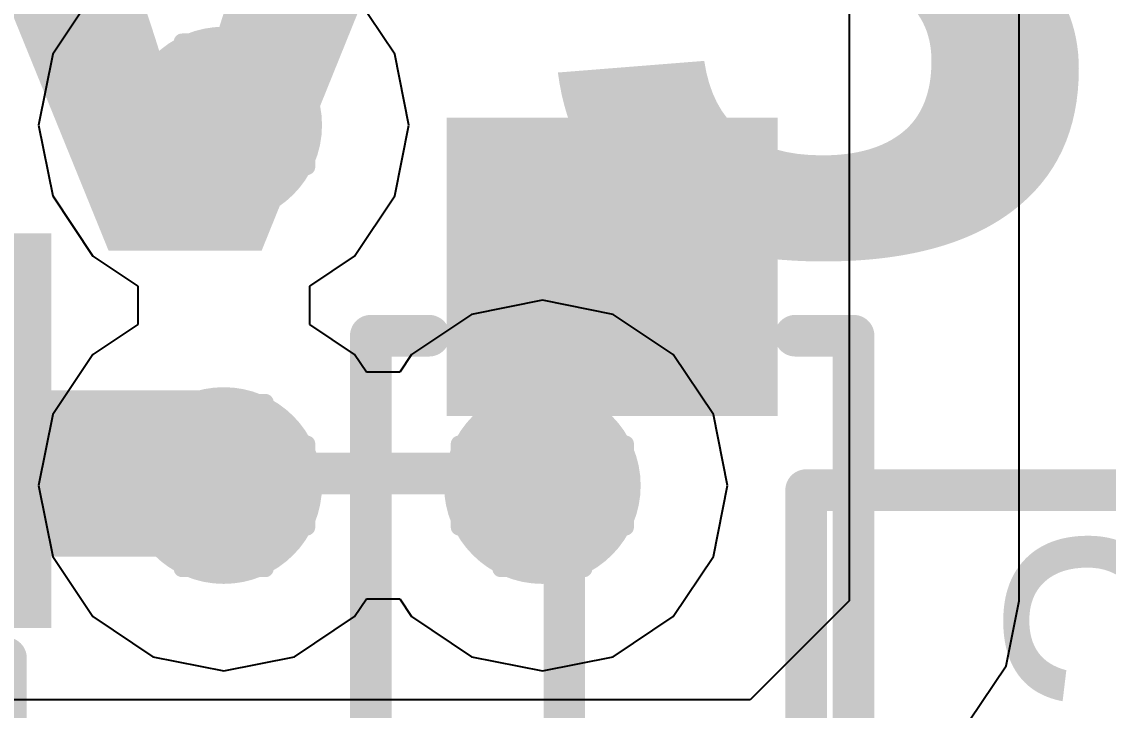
# Model space of a CAD drawing. Header units: inches. Extents: x 0 to 198, y 0 to 199.
# Drawn here: x 4.4539 to 4.5844, y 0.3697 to 0.4524 of the extents above; entities that cross this region are included whole.
import ezdxf

# ---------------------------------------------------------------- set-up
doc = ezdxf.new("R2010")
doc.units = ezdxf.units.IN
doc.header["$MEASUREMENT"] = 0
for name, color, linetype in [('Bottom Layer', 5, 'Continuous'), ('Bottom Overlay', 54, 'Continuous'), ('Bottom Paste', 16, 'Continuous'), ('Bottom Solder', 6, 'Continuous'), ('Drill Drawing', 1, 'Continuous'), ('Layer 1', 16, 'Continuous'), ('Layer 2', 76, 'Continuous'), ('Top Layer', 1, 'Continuous'), ('Top Overlay', 2, 'Continuous'), ('Via Holes', 16, 'Continuous')]:
    doc.layers.add(name, color=color, linetype=linetype)
doc.styles.add('Arial', font='', dxfattribs={"height": 0.2})
doc.styles.add('Arial Black_Bold', font='', dxfattribs={"height": 0.2})
doc.styles.get('Arial').set_extended_font_data('Arial')
doc.styles.get('Arial Black_Bold').set_extended_font_data('Arial Black', bold=True)

# ---------------------------------------------------------------- blocks, each defined once
blk = doc.blocks.new('DB128L_5_08_2P_GN_S_222')
at = {"layer": 'Top Overlay'}
for points in [[(0.20079, 0.19485, 0.005, 0.005, 0), (0.20079, -0.20079, 0.005, 0.005, 0)], [(0.20079, -0.20079, 0.005, 0.005, 0), (-0.20079, -0.20079, 0.005, 0.005, 0)]]:
    blk.add_lwpolyline(points, format="xyseb", dxfattribs=at)
blk.add_lwpolyline([(0.19954, -0.20079, 0.0025, 0.0025, 1), (0.20204, -0.20079, 0.0025, 0.0025, 1)], format="xyseb", close=True, dxfattribs=at)
blk.add_lwpolyline([(0.19954, -0.20079, 0.0025, 0.0025, 1), (0.20204, -0.20079, 0.0025, 0.0025, 1)], format="xyseb", close=True, dxfattribs=at)
blk = doc.blocks.new('DB128L_5_08_2P_GN_S_223')
at = {"layer": 'Top Overlay'}
for points in [[(-0.20079, 0.19485, 0.005, 0.005, 0), (-0.20079, -0.20079, 0.005, 0.005, 0)], [(0.20079, -0.20079, 0.005, 0.005, 0), (-0.20079, -0.20079, 0.005, 0.005, 0)]]:
    blk.add_lwpolyline(points, format="xyseb", dxfattribs=at)
blk.add_lwpolyline([(-0.20204, -0.20079, 0.0025, 0.0025, 1), (-0.19954, -0.20079, 0.0025, 0.0025, 1)], format="xyseb", close=True, dxfattribs=at)
blk.add_lwpolyline([(-0.20204, -0.20079, 0.0025, 0.0025, 1), (-0.19954, -0.20079, 0.0025, 0.0025, 1)], format="xyseb", close=True, dxfattribs=at)
blk = doc.blocks.new('F____0805_B_243')
at = {"layer": 'Bottom Layer'}
for points in [[(-0.02362, -0.03346), (-0.06299, -0.03346), (-0.06299, 0.03346), (-0.02362, 0.03346)], [(0.06299, -0.03346), (0.02362, -0.03346), (0.02362, 0.03346), (0.06299, 0.03346)]]:
    blk.add_hatch(color=5, dxfattribs=at).paths.add_polyline_path(points)
at = {"layer": 'Bottom Paste'}
for points in [[(-0.02362, -0.03346), (-0.06299, -0.03346), (-0.06299, 0.03346), (-0.02362, 0.03346)], [(0.06299, -0.03346), (0.02362, -0.03346), (0.02362, 0.03346), (0.06299, 0.03346)]]:
    blk.add_hatch(color=16, dxfattribs=at).paths.add_polyline_path(points)
at = {"layer": 'Bottom Solder'}
for points in [[(-0.01962, -0.03746), (-0.06699, -0.03746), (-0.06699, 0.03746), (-0.01962, 0.03746)], [(0.06699, -0.03746), (0.01962, -0.03746), (0.01962, 0.03746), (0.06699, 0.03746)]]:
    blk.add_hatch(color=6, dxfattribs=at).paths.add_polyline_path(points)
at = {"layer": 'Bottom Overlay'}
for points in [[(0.016, 0.032, 0.005, 0.005, 0), (-0.016, 0.032, 0.005, 0.005, 0)], [(0.016, -0.032, 0.005, 0.005, 0), (-0.016, -0.032, 0.005, 0.005, 0)]]:
    blk.add_lwpolyline(points, format="xyseb", dxfattribs=at)
for points in [[(-0.01725, 0.032, 0.0025, 0.0025, 1), (-0.01475, 0.032, 0.0025, 0.0025, 1)], [(0.01475, 0.032, 0.0025, 0.0025, 1), (0.01725, 0.032, 0.0025, 0.0025, 1)], [(-0.01725, -0.032, 0.0025, 0.0025, 1), (-0.01475, -0.032, 0.0025, 0.0025, 1)], [(0.01475, -0.032, 0.0025, 0.0025, 1), (0.01725, -0.032, 0.0025, 0.0025, 1)]]:
    blk.add_lwpolyline(points, format="xyseb", close=True, dxfattribs=at)
blk = doc.blocks.new('SOD_323__B_______________B_294')
at = {"layer": 'Bottom Layer'}
for points in [[(-0.02953, -0.01772), (-0.06102, -0.01772), (-0.06102, 0.01772), (-0.02953, 0.01772)], [(0.06102, -0.01772), (0.02953, -0.01772), (0.02953, 0.01772), (0.06102, 0.01772)]]:
    blk.add_hatch(color=5, dxfattribs=at).paths.add_polyline_path(points)
at = {"layer": 'Bottom Paste'}
for points in [[(-0.02953, -0.01772), (-0.06102, -0.01772), (-0.06102, 0.01772), (-0.02953, 0.01772)], [(0.06102, -0.01772), (0.02953, -0.01772), (0.02953, 0.01772), (0.06102, 0.01772)]]:
    blk.add_hatch(color=16, dxfattribs=at).paths.add_polyline_path(points)
at = {"layer": 'Bottom Solder'}
for points in [[(-0.02736, -0.01988), (-0.06319, -0.01988), (-0.06319, 0.01988), (-0.02736, 0.01988)], [(0.06319, -0.01988), (0.02736, -0.01988), (0.02736, 0.01988), (0.06319, 0.01988)]]:
    blk.add_hatch(color=6, dxfattribs=at).paths.add_polyline_path(points)
at = {"layer": 'Bottom Overlay'}
for points in [[(-0.037, 0.029, 0.005, 0.005, 0), (-0.037, 0.022, 0.005, 0.005, 0)], [(-0.036, 0.029, 0.005, 0.005, 0), (0.037, 0.029, 0.005, 0.005, 0)], [(0.037, 0.029, 0.005, 0.005, 0), (0.037, 0.022, 0.005, 0.005, 0)], [(-0.037, -0.022, 0.005, 0.005, 0), (-0.037, -0.029, 0.005, 0.005, 0)], [(0.037, -0.022, 0.005, 0.005, 0), (0.037, -0.029, 0.005, 0.005, 0)], [(-0.036, -0.029, 0.005, 0.005, 0), (0.037, -0.029, 0.005, 0.005, 0)]]:
    blk.add_lwpolyline(points, format="xyseb", dxfattribs=at)
for points in [[(-0.03825, 0.029, 0.0025, 0.0025, 1), (-0.03575, 0.029, 0.0025, 0.0025, 1)], [(-0.03725, 0.029, 0.0025, 0.0025, 1), (-0.03475, 0.029, 0.0025, 0.0025, 1)], [(0.03575, 0.029, 0.0025, 0.0025, 1), (0.03825, 0.029, 0.0025, 0.0025, 1)], [(0.03575, 0.029, 0.0025, 0.0025, 1), (0.03825, 0.029, 0.0025, 0.0025, 1)], [(-0.03825, 0.022, 0.0025, 0.0025, 1), (-0.03575, 0.022, 0.0025, 0.0025, 1)], [(0.03575, 0.022, 0.0025, 0.0025, 1), (0.03825, 0.022, 0.0025, 0.0025, 1)], [(-0.03825, -0.022, 0.0025, 0.0025, 1), (-0.03575, -0.022, 0.0025, 0.0025, 1)], [(0.03575, -0.022, 0.0025, 0.0025, 1), (0.03825, -0.022, 0.0025, 0.0025, 1)], [(-0.03825, -0.029, 0.0025, 0.0025, 1), (-0.03575, -0.029, 0.0025, 0.0025, 1)], [(-0.03725, -0.029, 0.0025, 0.0025, 1), (-0.03475, -0.029, 0.0025, 0.0025, 1)], [(0.03575, -0.029, 0.0025, 0.0025, 1), (0.03825, -0.029, 0.0025, 0.0025, 1)], [(0.03575, -0.029, 0.0025, 0.0025, 1), (0.03825, -0.029, 0.0025, 0.0025, 1)]]:
    blk.add_lwpolyline(points, format="xyseb", close=True, dxfattribs=at)

msp = doc.modelspace()

# ---------------------------------------------------------------- hatches: boundary and pattern name
at = {"layer": 'Bottom Layer'}
h = msp.add_hatch(color=5, dxfattribs=at)
edge = h.paths.add_edge_path()
edge.add_arc((4.47815, 0.44), 0.01181, 0, 360)
h = msp.add_hatch(color=5, dxfattribs=at)
edge = h.paths.add_edge_path()
edge.add_arc((4.47815, 0.39672), 0.01181, 0, 360)
h = msp.add_hatch(color=5, dxfattribs=at)
edge = h.paths.add_edge_path()
edge.add_arc((4.51643, 0.39672), 0.01181, 0, 360)
at = {"layer": 'Layer 1'}
h = msp.add_hatch(color=16, dxfattribs=at)
edge = h.paths.add_edge_path()
edge.add_arc((4.47815, 0.44), 0.01181, 0, 360)
h = msp.add_hatch(color=16, dxfattribs=at)
edge = h.paths.add_edge_path()
edge.add_arc((4.47815, 0.39672), 0.01181, 0, 360)
h = msp.add_hatch(color=16, dxfattribs=at)
edge = h.paths.add_edge_path()
edge.add_arc((4.51643, 0.39672), 0.01181, 0, 360)
at = {"layer": 'Layer 2'}
h = msp.add_hatch(color=76, dxfattribs=at)
edge = h.paths.add_edge_path()
edge.add_arc((4.47815, 0.44), 0.01181, 0, 360)
h = msp.add_hatch(color=76, dxfattribs=at)
edge = h.paths.add_edge_path()
edge.add_arc((4.47815, 0.39672), 0.01181, 0, 360)
h = msp.add_hatch(color=76, dxfattribs=at)
edge = h.paths.add_edge_path()
edge.add_arc((4.51643, 0.39672), 0.01181, 0, 360)
at = {"layer": 'Top Layer'}
h = msp.add_hatch(color=1, dxfattribs=at)
edge = h.paths.add_edge_path()
edge.add_arc((4.47815, 0.44), 0.01181, 0, 360)
h = msp.add_hatch(color=1, dxfattribs=at)
edge = h.paths.add_edge_path()
edge.add_arc((4.47815, 0.39672), 0.01181, 0, 360)
h = msp.add_hatch(color=1, dxfattribs=at)
edge = h.paths.add_edge_path()
edge.add_arc((4.51643, 0.39672), 0.01181, 0, 360)
at = {"layer": 'Via Holes'}
h = msp.add_hatch(color=7, dxfattribs=at)
edge = h.paths.add_edge_path()
edge.add_arc((4.47815, 0.44), 0.00591, 0, 360)
h = msp.add_hatch(color=7, dxfattribs=at)
edge = h.paths.add_edge_path()
edge.add_arc((4.47815, 0.39672), 0.00591, 0, 360)
h = msp.add_hatch(color=7, dxfattribs=at)
edge = h.paths.add_edge_path()
edge.add_arc((4.51643, 0.39672), 0.00591, 0, 360)

# ---------------------------------------------------------------- linework, layer by layer
at = {"layer": 'Bottom Layer'}
for p, q in [((4.5533, 0.49638), (4.5533, 0.38289)), ((4.57369, 0.38289), (4.57369, 0.49638)), ((4.5533, 0.38289), (4.54141, 0.371)), ((4.57214, 0.37509), (4.57369, 0.38289)), ((4.56771, 0.36847), (4.57214, 0.37509)), ((4.54141, 0.371), (4.39916, 0.371))]:
    msp.add_line(p, q, dxfattribs=at)
at = {"layer": 'Drill Drawing'}
for points in [[(4.47315, 0.445, 0.002, 0.002, 0), (4.47315, 0.45, 0.002, 0.002, 0)], [(4.47315, 0.45, 0.002, 0.002, 0), (4.48315, 0.45, 0.002, 0.002, 0)], [(4.48315, 0.445, 0.002, 0.002, 0), (4.48315, 0.45, 0.002, 0.002, 0)], [(4.47515, 0.443, 0.002, 0.002, 0), (4.47515, 0.446, 0.002, 0.002, 0)], [(4.47515, 0.446, 0.002, 0.002, 0), (4.48115, 0.446, 0.002, 0.002, 0)], [(4.48115, 0.443, 0.002, 0.002, 0), (4.48115, 0.446, 0.002, 0.002, 0)], [(4.46815, 0.435, 0.002, 0.002, 0), (4.46815, 0.445, 0.002, 0.002, 0)], [(4.46815, 0.445, 0.002, 0.002, 0), (4.47315, 0.445, 0.002, 0.002, 0)], [(4.48315, 0.445, 0.002, 0.002, 0), (4.48815, 0.445, 0.002, 0.002, 0)], [(4.48815, 0.435, 0.002, 0.002, 0), (4.48815, 0.445, 0.002, 0.002, 0)], [(4.47215, 0.437, 0.002, 0.002, 0), (4.47215, 0.443, 0.002, 0.002, 0)], [(4.47215, 0.443, 0.002, 0.002, 0), (4.47515, 0.443, 0.002, 0.002, 0)], [(4.48115, 0.443, 0.002, 0.002, 0), (4.48415, 0.443, 0.002, 0.002, 0)], [(4.48415, 0.437, 0.002, 0.002, 0), (4.48415, 0.443, 0.002, 0.002, 0)], [(4.47215, 0.437, 0.002, 0.002, 0), (4.47515, 0.437, 0.002, 0.002, 0)], [(4.47515, 0.434, 0.002, 0.002, 0), (4.47515, 0.437, 0.002, 0.002, 0)], [(4.48115, 0.437, 0.002, 0.002, 0), (4.48415, 0.437, 0.002, 0.002, 0)], [(4.48115, 0.434, 0.002, 0.002, 0), (4.48115, 0.437, 0.002, 0.002, 0)], [(4.46815, 0.435, 0.002, 0.002, 0), (4.47315, 0.435, 0.002, 0.002, 0)], [(4.47315, 0.43, 0.002, 0.002, 0), (4.47315, 0.435, 0.002, 0.002, 0)], [(4.48315, 0.435, 0.002, 0.002, 0), (4.48815, 0.435, 0.002, 0.002, 0)], [(4.48315, 0.43, 0.002, 0.002, 0), (4.48315, 0.435, 0.002, 0.002, 0)], [(4.47515, 0.434, 0.002, 0.002, 0), (4.48115, 0.434, 0.002, 0.002, 0)], [(4.47315, 0.43, 0.002, 0.002, 0), (4.48315, 0.43, 0.002, 0.002, 0)], [(4.47315, 0.40172, 0.002, 0.002, 0), (4.47315, 0.40672, 0.002, 0.002, 0)], [(4.47315, 0.40672, 0.002, 0.002, 0), (4.48315, 0.40672, 0.002, 0.002, 0)], [(4.48315, 0.40172, 0.002, 0.002, 0), (4.48315, 0.40672, 0.002, 0.002, 0)], [(4.51143, 0.40172, 0.002, 0.002, 0), (4.51143, 0.40672, 0.002, 0.002, 0)], [(4.51143, 0.40672, 0.002, 0.002, 0), (4.52143, 0.40672, 0.002, 0.002, 0)], [(4.52143, 0.40172, 0.002, 0.002, 0), (4.52143, 0.40672, 0.002, 0.002, 0)], [(4.47515, 0.39972, 0.002, 0.002, 0), (4.47515, 0.40272, 0.002, 0.002, 0)], [(4.47515, 0.40272, 0.002, 0.002, 0), (4.48115, 0.40272, 0.002, 0.002, 0)], [(4.48115, 0.39972, 0.002, 0.002, 0), (4.48115, 0.40272, 0.002, 0.002, 0)], [(4.51343, 0.39972, 0.002, 0.002, 0), (4.51343, 0.40272, 0.002, 0.002, 0)], [(4.51343, 0.40272, 0.002, 0.002, 0), (4.51943, 0.40272, 0.002, 0.002, 0)], [(4.51943, 0.39972, 0.002, 0.002, 0), (4.51943, 0.40272, 0.002, 0.002, 0)], [(4.46815, 0.39172, 0.002, 0.002, 0), (4.46815, 0.40172, 0.002, 0.002, 0)], [(4.46815, 0.40172, 0.002, 0.002, 0), (4.47315, 0.40172, 0.002, 0.002, 0)], [(4.48315, 0.40172, 0.002, 0.002, 0), (4.48815, 0.40172, 0.002, 0.002, 0)], [(4.48815, 0.39172, 0.002, 0.002, 0), (4.48815, 0.40172, 0.002, 0.002, 0)], [(4.50643, 0.39172, 0.002, 0.002, 0), (4.50643, 0.40172, 0.002, 0.002, 0)], [(4.50643, 0.40172, 0.002, 0.002, 0), (4.51143, 0.40172, 0.002, 0.002, 0)], [(4.52143, 0.40172, 0.002, 0.002, 0), (4.52643, 0.40172, 0.002, 0.002, 0)], [(4.52643, 0.39172, 0.002, 0.002, 0), (4.52643, 0.40172, 0.002, 0.002, 0)], [(4.47215, 0.39372, 0.002, 0.002, 0), (4.47215, 0.39972, 0.002, 0.002, 0)], [(4.47215, 0.39972, 0.002, 0.002, 0), (4.47515, 0.39972, 0.002, 0.002, 0)], [(4.48115, 0.39972, 0.002, 0.002, 0), (4.48415, 0.39972, 0.002, 0.002, 0)], [(4.48415, 0.39372, 0.002, 0.002, 0), (4.48415, 0.39972, 0.002, 0.002, 0)], [(4.51043, 0.39372, 0.002, 0.002, 0), (4.51043, 0.39972, 0.002, 0.002, 0)], [(4.51043, 0.39972, 0.002, 0.002, 0), (4.51343, 0.39972, 0.002, 0.002, 0)], [(4.51943, 0.39972, 0.002, 0.002, 0), (4.52243, 0.39972, 0.002, 0.002, 0)], [(4.52243, 0.39372, 0.002, 0.002, 0), (4.52243, 0.39972, 0.002, 0.002, 0)], [(4.47215, 0.39372, 0.002, 0.002, 0), (4.47515, 0.39372, 0.002, 0.002, 0)], [(4.47515, 0.39072, 0.002, 0.002, 0), (4.47515, 0.39372, 0.002, 0.002, 0)], [(4.48115, 0.39372, 0.002, 0.002, 0), (4.48415, 0.39372, 0.002, 0.002, 0)], [(4.48115, 0.39072, 0.002, 0.002, 0), (4.48115, 0.39372, 0.002, 0.002, 0)], [(4.51043, 0.39372, 0.002, 0.002, 0), (4.51343, 0.39372, 0.002, 0.002, 0)], [(4.51343, 0.39072, 0.002, 0.002, 0), (4.51343, 0.39372, 0.002, 0.002, 0)], [(4.51943, 0.39372, 0.002, 0.002, 0), (4.52243, 0.39372, 0.002, 0.002, 0)], [(4.51943, 0.39072, 0.002, 0.002, 0), (4.51943, 0.39372, 0.002, 0.002, 0)], [(4.46815, 0.39172, 0.002, 0.002, 0), (4.47315, 0.39172, 0.002, 0.002, 0)], [(4.47315, 0.38672, 0.002, 0.002, 0), (4.47315, 0.39172, 0.002, 0.002, 0)], [(4.47515, 0.39072, 0.002, 0.002, 0), (4.48115, 0.39072, 0.002, 0.002, 0)], [(4.48315, 0.39172, 0.002, 0.002, 0), (4.48815, 0.39172, 0.002, 0.002, 0)], [(4.48315, 0.38672, 0.002, 0.002, 0), (4.48315, 0.39172, 0.002, 0.002, 0)], [(4.50643, 0.39172, 0.002, 0.002, 0), (4.51143, 0.39172, 0.002, 0.002, 0)], [(4.51143, 0.38672, 0.002, 0.002, 0), (4.51143, 0.39172, 0.002, 0.002, 0)], [(4.51343, 0.39072, 0.002, 0.002, 0), (4.51943, 0.39072, 0.002, 0.002, 0)], [(4.52143, 0.39172, 0.002, 0.002, 0), (4.52643, 0.39172, 0.002, 0.002, 0)], [(4.52143, 0.38672, 0.002, 0.002, 0), (4.52143, 0.39172, 0.002, 0.002, 0)], [(4.47315, 0.38672, 0.002, 0.002, 0), (4.48315, 0.38672, 0.002, 0.002, 0)], [(4.51143, 0.38672, 0.002, 0.002, 0), (4.52143, 0.38672, 0.002, 0.002, 0)]]:
    msp.add_lwpolyline(points, format="xyseb", dxfattribs=at)
for points in [[(4.47265, 0.45, 0.001, 0.001, 1), (4.47365, 0.45, 0.001, 0.001, 1)], [(4.47265, 0.45, 0.001, 0.001, 1), (4.47365, 0.45, 0.001, 0.001, 1)], [(4.48265, 0.45, 0.001, 0.001, 1), (4.48365, 0.45, 0.001, 0.001, 1)], [(4.48265, 0.45, 0.001, 0.001, 1), (4.48365, 0.45, 0.001, 0.001, 1)], [(4.47465, 0.446, 0.001, 0.001, 1), (4.47565, 0.446, 0.001, 0.001, 1)], [(4.47465, 0.446, 0.001, 0.001, 1), (4.47565, 0.446, 0.001, 0.001, 1)], [(4.48065, 0.446, 0.001, 0.001, 1), (4.48165, 0.446, 0.001, 0.001, 1)], [(4.48065, 0.446, 0.001, 0.001, 1), (4.48165, 0.446, 0.001, 0.001, 1)], [(4.46765, 0.445, 0.001, 0.001, 1), (4.46865, 0.445, 0.001, 0.001, 1)], [(4.46765, 0.445, 0.001, 0.001, 1), (4.46865, 0.445, 0.001, 0.001, 1)], [(4.47265, 0.445, 0.001, 0.001, 1), (4.47365, 0.445, 0.001, 0.001, 1)], [(4.47265, 0.445, 0.001, 0.001, 1), (4.47365, 0.445, 0.001, 0.001, 1)], [(4.48265, 0.445, 0.001, 0.001, 1), (4.48365, 0.445, 0.001, 0.001, 1)], [(4.48265, 0.445, 0.001, 0.001, 1), (4.48365, 0.445, 0.001, 0.001, 1)], [(4.48765, 0.445, 0.001, 0.001, 1), (4.48865, 0.445, 0.001, 0.001, 1)], [(4.48765, 0.445, 0.001, 0.001, 1), (4.48865, 0.445, 0.001, 0.001, 1)], [(4.47165, 0.443, 0.001, 0.001, 1), (4.47265, 0.443, 0.001, 0.001, 1)], [(4.47165, 0.443, 0.001, 0.001, 1), (4.47265, 0.443, 0.001, 0.001, 1)], [(4.47465, 0.443, 0.001, 0.001, 1), (4.47565, 0.443, 0.001, 0.001, 1)], [(4.47465, 0.443, 0.001, 0.001, 1), (4.47565, 0.443, 0.001, 0.001, 1)], [(4.48065, 0.443, 0.001, 0.001, 1), (4.48165, 0.443, 0.001, 0.001, 1)], [(4.48065, 0.443, 0.001, 0.001, 1), (4.48165, 0.443, 0.001, 0.001, 1)], [(4.48365, 0.443, 0.001, 0.001, 1), (4.48465, 0.443, 0.001, 0.001, 1)], [(4.48365, 0.443, 0.001, 0.001, 1), (4.48465, 0.443, 0.001, 0.001, 1)], [(4.47165, 0.437, 0.001, 0.001, 1), (4.47265, 0.437, 0.001, 0.001, 1)], [(4.47165, 0.437, 0.001, 0.001, 1), (4.47265, 0.437, 0.001, 0.001, 1)], [(4.47465, 0.437, 0.001, 0.001, 1), (4.47565, 0.437, 0.001, 0.001, 1)], [(4.47465, 0.437, 0.001, 0.001, 1), (4.47565, 0.437, 0.001, 0.001, 1)], [(4.48065, 0.437, 0.001, 0.001, 1), (4.48165, 0.437, 0.001, 0.001, 1)], [(4.48065, 0.437, 0.001, 0.001, 1), (4.48165, 0.437, 0.001, 0.001, 1)], [(4.48365, 0.437, 0.001, 0.001, 1), (4.48465, 0.437, 0.001, 0.001, 1)], [(4.48365, 0.437, 0.001, 0.001, 1), (4.48465, 0.437, 0.001, 0.001, 1)], [(4.46765, 0.435, 0.001, 0.001, 1), (4.46865, 0.435, 0.001, 0.001, 1)], [(4.46765, 0.435, 0.001, 0.001, 1), (4.46865, 0.435, 0.001, 0.001, 1)], [(4.47265, 0.435, 0.001, 0.001, 1), (4.47365, 0.435, 0.001, 0.001, 1)], [(4.47265, 0.435, 0.001, 0.001, 1), (4.47365, 0.435, 0.001, 0.001, 1)], [(4.48265, 0.435, 0.001, 0.001, 1), (4.48365, 0.435, 0.001, 0.001, 1)], [(4.48265, 0.435, 0.001, 0.001, 1), (4.48365, 0.435, 0.001, 0.001, 1)], [(4.48765, 0.435, 0.001, 0.001, 1), (4.48865, 0.435, 0.001, 0.001, 1)], [(4.48765, 0.435, 0.001, 0.001, 1), (4.48865, 0.435, 0.001, 0.001, 1)], [(4.47465, 0.434, 0.001, 0.001, 1), (4.47565, 0.434, 0.001, 0.001, 1)], [(4.47465, 0.434, 0.001, 0.001, 1), (4.47565, 0.434, 0.001, 0.001, 1)], [(4.48065, 0.434, 0.001, 0.001, 1), (4.48165, 0.434, 0.001, 0.001, 1)], [(4.48065, 0.434, 0.001, 0.001, 1), (4.48165, 0.434, 0.001, 0.001, 1)], [(4.47265, 0.43, 0.001, 0.001, 1), (4.47365, 0.43, 0.001, 0.001, 1)], [(4.47265, 0.43, 0.001, 0.001, 1), (4.47365, 0.43, 0.001, 0.001, 1)], [(4.48265, 0.43, 0.001, 0.001, 1), (4.48365, 0.43, 0.001, 0.001, 1)], [(4.48265, 0.43, 0.001, 0.001, 1), (4.48365, 0.43, 0.001, 0.001, 1)], [(4.47265, 0.40672, 0.001, 0.001, 1), (4.47365, 0.40672, 0.001, 0.001, 1)], [(4.47265, 0.40672, 0.001, 0.001, 1), (4.47365, 0.40672, 0.001, 0.001, 1)], [(4.48265, 0.40672, 0.001, 0.001, 1), (4.48365, 0.40672, 0.001, 0.001, 1)], [(4.48265, 0.40672, 0.001, 0.001, 1), (4.48365, 0.40672, 0.001, 0.001, 1)], [(4.51093, 0.40672, 0.001, 0.001, 1), (4.51193, 0.40672, 0.001, 0.001, 1)], [(4.51093, 0.40672, 0.001, 0.001, 1), (4.51193, 0.40672, 0.001, 0.001, 1)], [(4.52093, 0.40672, 0.001, 0.001, 1), (4.52193, 0.40672, 0.001, 0.001, 1)], [(4.52093, 0.40672, 0.001, 0.001, 1), (4.52193, 0.40672, 0.001, 0.001, 1)], [(4.47465, 0.40272, 0.001, 0.001, 1), (4.47565, 0.40272, 0.001, 0.001, 1)], [(4.47465, 0.40272, 0.001, 0.001, 1), (4.47565, 0.40272, 0.001, 0.001, 1)], [(4.48065, 0.40272, 0.001, 0.001, 1), (4.48165, 0.40272, 0.001, 0.001, 1)], [(4.48065, 0.40272, 0.001, 0.001, 1), (4.48165, 0.40272, 0.001, 0.001, 1)], [(4.51293, 0.40272, 0.001, 0.001, 1), (4.51393, 0.40272, 0.001, 0.001, 1)], [(4.51293, 0.40272, 0.001, 0.001, 1), (4.51393, 0.40272, 0.001, 0.001, 1)], [(4.51893, 0.40272, 0.001, 0.001, 1), (4.51993, 0.40272, 0.001, 0.001, 1)], [(4.51893, 0.40272, 0.001, 0.001, 1), (4.51993, 0.40272, 0.001, 0.001, 1)], [(4.46765, 0.40172, 0.001, 0.001, 1), (4.46865, 0.40172, 0.001, 0.001, 1)], [(4.46765, 0.40172, 0.001, 0.001, 1), (4.46865, 0.40172, 0.001, 0.001, 1)], [(4.47265, 0.40172, 0.001, 0.001, 1), (4.47365, 0.40172, 0.001, 0.001, 1)], [(4.47265, 0.40172, 0.001, 0.001, 1), (4.47365, 0.40172, 0.001, 0.001, 1)], [(4.48265, 0.40172, 0.001, 0.001, 1), (4.48365, 0.40172, 0.001, 0.001, 1)], [(4.48265, 0.40172, 0.001, 0.001, 1), (4.48365, 0.40172, 0.001, 0.001, 1)], [(4.48765, 0.40172, 0.001, 0.001, 1), (4.48865, 0.40172, 0.001, 0.001, 1)], [(4.48765, 0.40172, 0.001, 0.001, 1), (4.48865, 0.40172, 0.001, 0.001, 1)], [(4.50593, 0.40172, 0.001, 0.001, 1), (4.50693, 0.40172, 0.001, 0.001, 1)], [(4.50593, 0.40172, 0.001, 0.001, 1), (4.50693, 0.40172, 0.001, 0.001, 1)], [(4.51093, 0.40172, 0.001, 0.001, 1), (4.51193, 0.40172, 0.001, 0.001, 1)], [(4.51093, 0.40172, 0.001, 0.001, 1), (4.51193, 0.40172, 0.001, 0.001, 1)], [(4.52093, 0.40172, 0.001, 0.001, 1), (4.52193, 0.40172, 0.001, 0.001, 1)], [(4.52093, 0.40172, 0.001, 0.001, 1), (4.52193, 0.40172, 0.001, 0.001, 1)], [(4.52593, 0.40172, 0.001, 0.001, 1), (4.52693, 0.40172, 0.001, 0.001, 1)], [(4.52593, 0.40172, 0.001, 0.001, 1), (4.52693, 0.40172, 0.001, 0.001, 1)], [(4.47165, 0.39972, 0.001, 0.001, 1), (4.47265, 0.39972, 0.001, 0.001, 1)], [(4.47165, 0.39972, 0.001, 0.001, 1), (4.47265, 0.39972, 0.001, 0.001, 1)], [(4.47465, 0.39972, 0.001, 0.001, 1), (4.47565, 0.39972, 0.001, 0.001, 1)], [(4.47465, 0.39972, 0.001, 0.001, 1), (4.47565, 0.39972, 0.001, 0.001, 1)], [(4.48065, 0.39972, 0.001, 0.001, 1), (4.48165, 0.39972, 0.001, 0.001, 1)], [(4.48065, 0.39972, 0.001, 0.001, 1), (4.48165, 0.39972, 0.001, 0.001, 1)], [(4.48365, 0.39972, 0.001, 0.001, 1), (4.48465, 0.39972, 0.001, 0.001, 1)], [(4.48365, 0.39972, 0.001, 0.001, 1), (4.48465, 0.39972, 0.001, 0.001, 1)], [(4.50993, 0.39972, 0.001, 0.001, 1), (4.51093, 0.39972, 0.001, 0.001, 1)], [(4.50993, 0.39972, 0.001, 0.001, 1), (4.51093, 0.39972, 0.001, 0.001, 1)], [(4.51293, 0.39972, 0.001, 0.001, 1), (4.51393, 0.39972, 0.001, 0.001, 1)], [(4.51293, 0.39972, 0.001, 0.001, 1), (4.51393, 0.39972, 0.001, 0.001, 1)], [(4.51893, 0.39972, 0.001, 0.001, 1), (4.51993, 0.39972, 0.001, 0.001, 1)], [(4.51893, 0.39972, 0.001, 0.001, 1), (4.51993, 0.39972, 0.001, 0.001, 1)], [(4.52193, 0.39972, 0.001, 0.001, 1), (4.52293, 0.39972, 0.001, 0.001, 1)], [(4.52193, 0.39972, 0.001, 0.001, 1), (4.52293, 0.39972, 0.001, 0.001, 1)], [(4.47165, 0.39372, 0.001, 0.001, 1), (4.47265, 0.39372, 0.001, 0.001, 1)], [(4.47165, 0.39372, 0.001, 0.001, 1), (4.47265, 0.39372, 0.001, 0.001, 1)], [(4.47465, 0.39372, 0.001, 0.001, 1), (4.47565, 0.39372, 0.001, 0.001, 1)], [(4.47465, 0.39372, 0.001, 0.001, 1), (4.47565, 0.39372, 0.001, 0.001, 1)], [(4.48065, 0.39372, 0.001, 0.001, 1), (4.48165, 0.39372, 0.001, 0.001, 1)], [(4.48065, 0.39372, 0.001, 0.001, 1), (4.48165, 0.39372, 0.001, 0.001, 1)], [(4.48365, 0.39372, 0.001, 0.001, 1), (4.48465, 0.39372, 0.001, 0.001, 1)], [(4.48365, 0.39372, 0.001, 0.001, 1), (4.48465, 0.39372, 0.001, 0.001, 1)], [(4.50993, 0.39372, 0.001, 0.001, 1), (4.51093, 0.39372, 0.001, 0.001, 1)], [(4.50993, 0.39372, 0.001, 0.001, 1), (4.51093, 0.39372, 0.001, 0.001, 1)], [(4.51293, 0.39372, 0.001, 0.001, 1), (4.51393, 0.39372, 0.001, 0.001, 1)], [(4.51293, 0.39372, 0.001, 0.001, 1), (4.51393, 0.39372, 0.001, 0.001, 1)], [(4.51893, 0.39372, 0.001, 0.001, 1), (4.51993, 0.39372, 0.001, 0.001, 1)], [(4.51893, 0.39372, 0.001, 0.001, 1), (4.51993, 0.39372, 0.001, 0.001, 1)], [(4.52193, 0.39372, 0.001, 0.001, 1), (4.52293, 0.39372, 0.001, 0.001, 1)], [(4.52193, 0.39372, 0.001, 0.001, 1), (4.52293, 0.39372, 0.001, 0.001, 1)], [(4.46765, 0.39172, 0.001, 0.001, 1), (4.46865, 0.39172, 0.001, 0.001, 1)], [(4.46765, 0.39172, 0.001, 0.001, 1), (4.46865, 0.39172, 0.001, 0.001, 1)], [(4.47265, 0.39172, 0.001, 0.001, 1), (4.47365, 0.39172, 0.001, 0.001, 1)], [(4.47265, 0.39172, 0.001, 0.001, 1), (4.47365, 0.39172, 0.001, 0.001, 1)], [(4.47465, 0.39072, 0.001, 0.001, 1), (4.47565, 0.39072, 0.001, 0.001, 1)], [(4.47465, 0.39072, 0.001, 0.001, 1), (4.47565, 0.39072, 0.001, 0.001, 1)], [(4.48065, 0.39072, 0.001, 0.001, 1), (4.48165, 0.39072, 0.001, 0.001, 1)], [(4.48065, 0.39072, 0.001, 0.001, 1), (4.48165, 0.39072, 0.001, 0.001, 1)], [(4.48265, 0.39172, 0.001, 0.001, 1), (4.48365, 0.39172, 0.001, 0.001, 1)], [(4.48265, 0.39172, 0.001, 0.001, 1), (4.48365, 0.39172, 0.001, 0.001, 1)], [(4.48765, 0.39172, 0.001, 0.001, 1), (4.48865, 0.39172, 0.001, 0.001, 1)], [(4.48765, 0.39172, 0.001, 0.001, 1), (4.48865, 0.39172, 0.001, 0.001, 1)], [(4.50593, 0.39172, 0.001, 0.001, 1), (4.50693, 0.39172, 0.001, 0.001, 1)], [(4.50593, 0.39172, 0.001, 0.001, 1), (4.50693, 0.39172, 0.001, 0.001, 1)], [(4.51093, 0.39172, 0.001, 0.001, 1), (4.51193, 0.39172, 0.001, 0.001, 1)], [(4.51093, 0.39172, 0.001, 0.001, 1), (4.51193, 0.39172, 0.001, 0.001, 1)], [(4.51293, 0.39072, 0.001, 0.001, 1), (4.51393, 0.39072, 0.001, 0.001, 1)], [(4.51293, 0.39072, 0.001, 0.001, 1), (4.51393, 0.39072, 0.001, 0.001, 1)], [(4.51893, 0.39072, 0.001, 0.001, 1), (4.51993, 0.39072, 0.001, 0.001, 1)], [(4.51893, 0.39072, 0.001, 0.001, 1), (4.51993, 0.39072, 0.001, 0.001, 1)], [(4.52093, 0.39172, 0.001, 0.001, 1), (4.52193, 0.39172, 0.001, 0.001, 1)], [(4.52093, 0.39172, 0.001, 0.001, 1), (4.52193, 0.39172, 0.001, 0.001, 1)], [(4.52593, 0.39172, 0.001, 0.001, 1), (4.52693, 0.39172, 0.001, 0.001, 1)], [(4.52593, 0.39172, 0.001, 0.001, 1), (4.52693, 0.39172, 0.001, 0.001, 1)], [(4.47265, 0.38672, 0.001, 0.001, 1), (4.47365, 0.38672, 0.001, 0.001, 1)], [(4.47265, 0.38672, 0.001, 0.001, 1), (4.47365, 0.38672, 0.001, 0.001, 1)], [(4.48265, 0.38672, 0.001, 0.001, 1), (4.48365, 0.38672, 0.001, 0.001, 1)], [(4.48265, 0.38672, 0.001, 0.001, 1), (4.48365, 0.38672, 0.001, 0.001, 1)], [(4.51093, 0.38672, 0.001, 0.001, 1), (4.51193, 0.38672, 0.001, 0.001, 1)], [(4.51093, 0.38672, 0.001, 0.001, 1), (4.51193, 0.38672, 0.001, 0.001, 1)], [(4.52093, 0.38672, 0.001, 0.001, 1), (4.52193, 0.38672, 0.001, 0.001, 1)], [(4.52093, 0.38672, 0.001, 0.001, 1), (4.52193, 0.38672, 0.001, 0.001, 1)]]:
    msp.add_lwpolyline(points, format="xyseb", close=True, dxfattribs=at)
at = {"layer": 'Layer 1'}
for p, q in [((4.46243, 0.45572), (4.45761, 0.44851)), ((4.4987, 0.44851), (4.49388, 0.45572)), ((4.45761, 0.44851), (4.45591, 0.44)), ((4.50039, 0.44), (4.4987, 0.44851)), ((4.45591, 0.44), (4.45761, 0.43149)), ((4.4987, 0.43149), (4.50039, 0.44)), ((4.45761, 0.43149), (4.46243, 0.42427)), ((4.49388, 0.42427), (4.4987, 0.43149)), ((4.46243, 0.42427), (4.46782, 0.42067)), ((4.48848, 0.42067), (4.49388, 0.42427)), ((4.46782, 0.42067), (4.46782, 0.41605)), ((4.48848, 0.41605), (4.48848, 0.42067)), ((4.51643, 0.41896), (4.50792, 0.41726)), ((4.52494, 0.41726), (4.51643, 0.41896)), ((4.50792, 0.41726), (4.50071, 0.41244)), ((4.53216, 0.41244), (4.52494, 0.41726)), ((4.46782, 0.41605), (4.46243, 0.41244)), ((4.49388, 0.41244), (4.48848, 0.41605)), ((4.46243, 0.41244), (4.45761, 0.40523)), ((4.49529, 0.41032), (4.49388, 0.41244)), ((4.50071, 0.41244), (4.49929, 0.41032)), ((4.53698, 0.40523), (4.53216, 0.41244)), ((4.49929, 0.41032), (4.49529, 0.41032)), ((4.45761, 0.40523), (4.45591, 0.39672)), ((4.53867, 0.39672), (4.53698, 0.40523)), ((4.45591, 0.39672), (4.45761, 0.38821)), ((4.53698, 0.38821), (4.53867, 0.39672)), ((4.45761, 0.38821), (4.46243, 0.38099)), ((4.53216, 0.38099), (4.53698, 0.38821)), ((4.49388, 0.38099), (4.49529, 0.38311)), ((4.49529, 0.38311), (4.49929, 0.38311)), ((4.49929, 0.38311), (4.50071, 0.38099)), ((4.46243, 0.38099), (4.46964, 0.37617)), ((4.48666, 0.37617), (4.49388, 0.38099)), ((4.50071, 0.38099), (4.50792, 0.37617)), ((4.52494, 0.37617), (4.53216, 0.38099)), ((4.46964, 0.37617), (4.47815, 0.37448)), ((4.47815, 0.37448), (4.48666, 0.37617)), ((4.50792, 0.37617), (4.51643, 0.37448)), ((4.51643, 0.37448), (4.52494, 0.37617))]:
    msp.add_line(p, q, dxfattribs=at)
at = {"layer": 'Layer 2'}
for points in [[(4.32619, 0.39816, 0.02, 0.02, 0), (4.4767, 0.39816, 0.02, 0.02, 0)], [(4.4767, 0.39816, 0.02, 0.02, 0), (4.47815, 0.39672, 0.02, 0.02, 0)]]:
    msp.add_lwpolyline(points, format="xyseb", dxfattribs=at)
for points in [[(4.4717, 0.39816, 0.01, 0.01, 1), (4.4817, 0.39816, 0.01, 0.01, 1)], [(4.4717, 0.39816, 0.01, 0.01, 1), (4.4817, 0.39816, 0.01, 0.01, 1)], [(4.47315, 0.39672, 0.01, 0.01, 1), (4.48315, 0.39672, 0.01, 0.01, 1)]]:
    msp.add_lwpolyline(points, format="xyseb", close=True, dxfattribs=at)
at = {"layer": 'Top Layer'}
for p, q in [((4.46243, 0.45572), (4.45761, 0.44851)), ((4.4987, 0.44851), (4.49388, 0.45572)), ((4.45761, 0.44851), (4.45591, 0.44)), ((4.50039, 0.44), (4.4987, 0.44851)), ((4.45591, 0.44), (4.45761, 0.43149)), ((4.4987, 0.43149), (4.50039, 0.44)), ((4.45761, 0.43149), (4.46243, 0.42427)), ((4.49388, 0.42427), (4.4987, 0.43149)), ((4.46243, 0.42427), (4.46782, 0.42067)), ((4.48848, 0.42067), (4.49388, 0.42427)), ((4.46782, 0.42067), (4.46782, 0.41605)), ((4.48848, 0.41605), (4.48848, 0.42067)), ((4.51643, 0.41896), (4.50792, 0.41726)), ((4.52494, 0.41726), (4.51643, 0.41896)), ((4.50792, 0.41726), (4.50071, 0.41244)), ((4.53216, 0.41244), (4.52494, 0.41726)), ((4.46782, 0.41605), (4.46243, 0.41244)), ((4.49388, 0.41244), (4.48848, 0.41605)), ((4.46243, 0.41244), (4.45761, 0.40523)), ((4.49529, 0.41032), (4.49388, 0.41244)), ((4.50071, 0.41244), (4.49929, 0.41032)), ((4.53698, 0.40523), (4.53216, 0.41244)), ((4.49929, 0.41032), (4.49529, 0.41032)), ((4.45761, 0.40523), (4.45591, 0.39672)), ((4.53867, 0.39672), (4.53698, 0.40523)), ((4.45591, 0.39672), (4.45761, 0.38821)), ((4.53698, 0.38821), (4.53867, 0.39672)), ((4.45761, 0.38821), (4.46243, 0.38099)), ((4.53216, 0.38099), (4.53698, 0.38821)), ((4.49388, 0.38099), (4.49529, 0.38311)), ((4.49529, 0.38311), (4.49929, 0.38311)), ((4.49929, 0.38311), (4.50071, 0.38099)), ((4.46243, 0.38099), (4.46964, 0.37617)), ((4.48666, 0.37617), (4.49388, 0.38099)), ((4.50071, 0.38099), (4.50792, 0.37617)), ((4.52494, 0.37617), (4.53216, 0.38099)), ((4.46964, 0.37617), (4.47815, 0.37448)), ((4.47815, 0.37448), (4.48666, 0.37617)), ((4.50792, 0.37617), (4.51643, 0.37448)), ((4.51643, 0.37448), (4.52494, 0.37617))]:
    msp.add_line(p, q, dxfattribs=at)

# ---------------------------------------------------------------- block references
for name, p, rotation in [('SOD_323__B_______________B_294', (4.52482, 0.37771), 90), ('F____0805_B_243', (4.42, 0.36), 270), ('DB128L_5_08_2P_GN_S_223', (4.31828, 0.19738), 180), ('DB128L_5_08_2P_GN_S_222', (4.74891, 0.19538), 180)]:
    msp.add_blockref(name, p, dxfattribs=dict(rotation=rotation))

# ---------------------------------------------------------------- texts
at = {"layer": 'Bottom Overlay', "style": 'Arial', "text_generation_flag": 2}
msp.add_text('D5', height=0.03, rotation=270, dxfattribs=at).set_placement((4.57222, 0.33888))
at = {"layer": 'Top Overlay', "style": 'Arial Black_Bold'}
msp.add_text('3V3', height=0.07874, rotation=360, dxfattribs=at).set_placement((4.36142, 0.42491))

doc.saveas('drawing.dxf')
